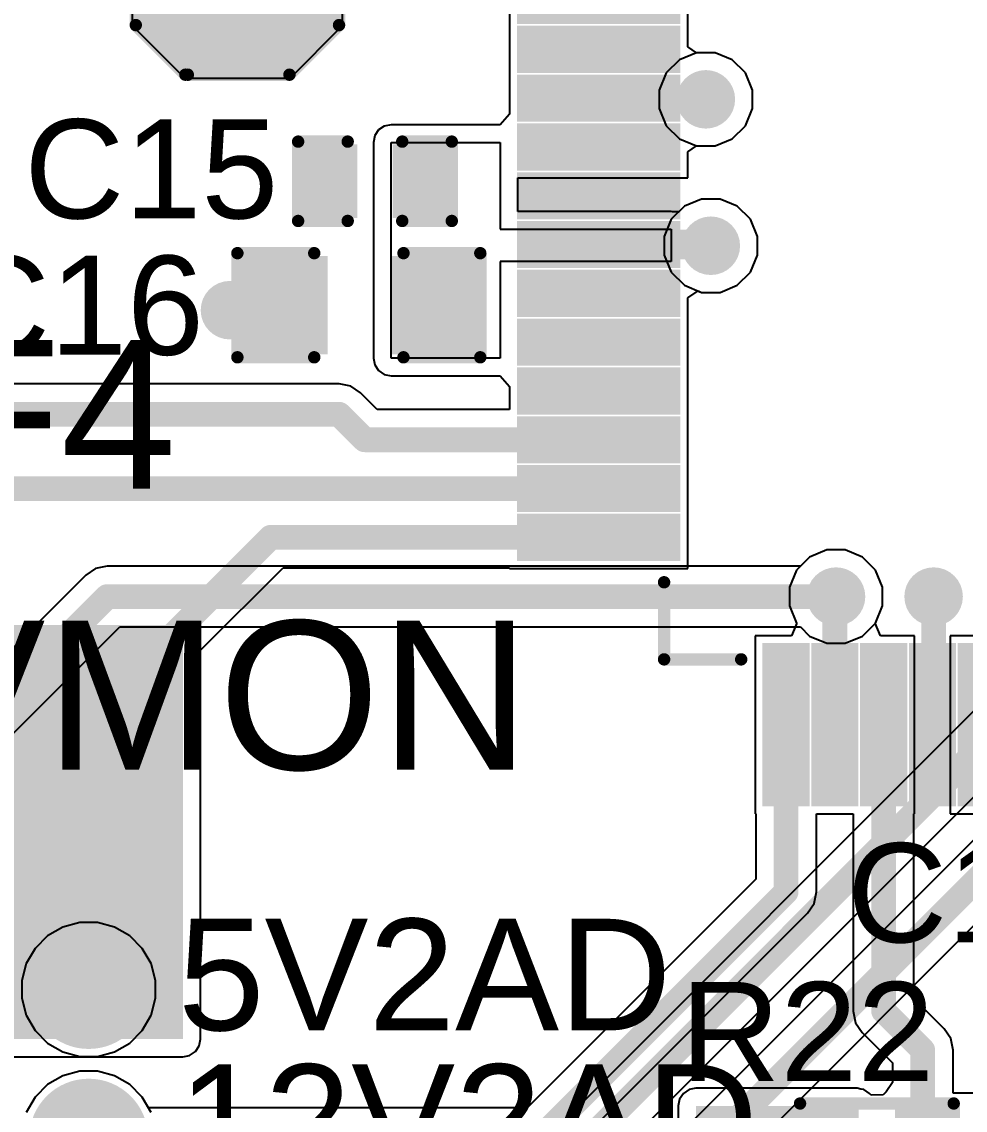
# Model space of a CAD drawing. Header units: millimetres. Extents: x 0 to 215, y 0 to 215.
# Drawn here: x 1.544 to 1.9246, y 1.9713 to 2.4103 of the extents above; entities that cross this region are included whole.
import ezdxf

# ---------------------------------------------------------------- set-up
doc = ezdxf.new("R2010")
doc.units = ezdxf.units.MM
doc.header["$MEASUREMENT"] = 0
for name, color, linetype in [('BottomLayer', 5, 'Continuous'), ('BottomSolder', 6, 'Continuous'), ('MultiLayer', 9, 'Continuous'), ('PadHoleLayer', 156, 'Continuous'), ('TopLayer', 1, 'Continuous'), ('TopOverlay', 2, 'Continuous'), ('TopPaste', 8, 'Continuous'), ('TopSolder', 216, 'Continuous'), ('ViaHoleLayer', 16, 'Continuous')]:
    doc.layers.add(name, color=color, linetype=linetype)
doc.styles.add('Arial', font='', dxfattribs={"height": 0.2})
doc.styles.get('Arial').set_extended_font_data('Arial')

# ---------------------------------------------------------------- blocks, each defined once
blk = doc.blocks.new('64_TQFP__10_10__20')
at = {"layer": 'TopLayer'}
for points in [[(-0.25217, 0.05472), (-0.19429, 0.05472), (-0.19429, 0.0437), (-0.25217, 0.0437)], [(-0.25217, 0.03504), (-0.19429, 0.03504), (-0.19429, 0.02402), (-0.25217, 0.02402)], [(-0.25217, 0.01535), (-0.19429, 0.01535), (-0.19429, 0.00433), (-0.25217, 0.00433)], [(-0.25217, -0.00433), (-0.19429, -0.00433), (-0.19429, -0.01535), (-0.25217, -0.01535)], [(-0.25217, -0.02402), (-0.19429, -0.02402), (-0.19429, -0.03504), (-0.25217, -0.03504)], [(-0.25217, -0.0437), (-0.19429, -0.0437), (-0.19429, -0.05472), (-0.25217, -0.05472)], [(-0.25217, -0.06339), (-0.19429, -0.06339), (-0.19429, -0.07441), (-0.25217, -0.07441)], [(-0.25217, -0.08307), (-0.19429, -0.08307), (-0.19429, -0.09409), (-0.25217, -0.09409)], [(-0.25217, -0.10276), (-0.19429, -0.10276), (-0.19429, -0.11378), (-0.25217, -0.11378)], [(-0.25217, -0.12244), (-0.19429, -0.12244), (-0.19429, -0.13346), (-0.25217, -0.13346)], [(-0.25217, -0.14213), (-0.19429, -0.14213), (-0.19429, -0.15315), (-0.25217, -0.15315)], [(-0.15315, -0.25217), (-0.15315, -0.19429), (-0.14213, -0.19429), (-0.14213, -0.25217)], [(-0.13346, -0.25217), (-0.13346, -0.19429), (-0.12244, -0.19429), (-0.12244, -0.25217)], [(-0.11378, -0.25217), (-0.11378, -0.19429), (-0.10276, -0.19429), (-0.10276, -0.25217)], [(-0.09409, -0.25217), (-0.09409, -0.19429), (-0.08307, -0.19429), (-0.08307, -0.25217)]]:
    blk.add_hatch(color=1, dxfattribs=at).paths.add_polyline_path(points)
at = {"layer": 'TopPaste'}
for points in [[(-0.25217, 0.05472), (-0.19429, 0.05472), (-0.19429, 0.0437), (-0.25217, 0.0437)], [(-0.25217, 0.03504), (-0.19429, 0.03504), (-0.19429, 0.02402), (-0.25217, 0.02402)], [(-0.25217, 0.01535), (-0.19429, 0.01535), (-0.19429, 0.00433), (-0.25217, 0.00433)], [(-0.25217, -0.00433), (-0.19429, -0.00433), (-0.19429, -0.01535), (-0.25217, -0.01535)], [(-0.25217, -0.02402), (-0.19429, -0.02402), (-0.19429, -0.03504), (-0.25217, -0.03504)], [(-0.25217, -0.0437), (-0.19429, -0.0437), (-0.19429, -0.05472), (-0.25217, -0.05472)], [(-0.25217, -0.06339), (-0.19429, -0.06339), (-0.19429, -0.07441), (-0.25217, -0.07441)], [(-0.25217, -0.08307), (-0.19429, -0.08307), (-0.19429, -0.09409), (-0.25217, -0.09409)], [(-0.25217, -0.10276), (-0.19429, -0.10276), (-0.19429, -0.11378), (-0.25217, -0.11378)], [(-0.25217, -0.12244), (-0.19429, -0.12244), (-0.19429, -0.13346), (-0.25217, -0.13346)], [(-0.25217, -0.14213), (-0.19429, -0.14213), (-0.19429, -0.15315), (-0.25217, -0.15315)], [(-0.15315, -0.25217), (-0.15315, -0.19429), (-0.14213, -0.19429), (-0.14213, -0.25217)], [(-0.13346, -0.25217), (-0.13346, -0.19429), (-0.12244, -0.19429), (-0.12244, -0.25217)], [(-0.11378, -0.25217), (-0.11378, -0.19429), (-0.10276, -0.19429), (-0.10276, -0.25217)], [(-0.09409, -0.25217), (-0.09409, -0.19429), (-0.08307, -0.19429), (-0.08307, -0.25217)]]:
    blk.add_hatch(color=8, dxfattribs=at).paths.add_polyline_path(points)
at = {"layer": 'TopSolder'}
for points in [[(-0.25617, 0.07841), (-0.19029, 0.07841), (-0.19029, 0.05939), (-0.25617, 0.05939)], [(-0.25617, 0.05872), (-0.19029, 0.05872), (-0.19029, 0.0397), (-0.25617, 0.0397)], [(-0.25617, 0.03904), (-0.19029, 0.03904), (-0.19029, 0.02002), (-0.25617, 0.02002)], [(-0.25617, 0.01935), (-0.19029, 0.01935), (-0.19029, 0.00033), (-0.25617, 0.00033)], [(-0.25617, -0.00033), (-0.19029, -0.00033), (-0.19029, -0.01935), (-0.25617, -0.01935)], [(-0.25617, -0.02002), (-0.19029, -0.02002), (-0.19029, -0.03904), (-0.25617, -0.03904)], [(-0.25617, -0.0397), (-0.19029, -0.0397), (-0.19029, -0.05872), (-0.25617, -0.05872)], [(-0.25617, -0.05939), (-0.19029, -0.05939), (-0.19029, -0.07841), (-0.25617, -0.07841)], [(-0.25617, -0.07907), (-0.19029, -0.07907), (-0.19029, -0.09809), (-0.25617, -0.09809)], [(-0.25617, -0.09876), (-0.19029, -0.09876), (-0.19029, -0.11778), (-0.25617, -0.11778)], [(-0.25617, -0.11844), (-0.19029, -0.11844), (-0.19029, -0.13746), (-0.25617, -0.13746)], [(-0.25617, -0.13813), (-0.19029, -0.13813), (-0.19029, -0.15715), (-0.25617, -0.15715)], [(-0.15715, -0.25617), (-0.15715, -0.19029), (-0.13813, -0.19029), (-0.13813, -0.25617)], [(-0.13746, -0.25617), (-0.13746, -0.19029), (-0.11844, -0.19029), (-0.11844, -0.25617)], [(-0.11778, -0.25617), (-0.11778, -0.19029), (-0.09876, -0.19029), (-0.09876, -0.25617)], [(-0.09809, -0.25617), (-0.09809, -0.19029), (-0.07907, -0.19029), (-0.07907, -0.25617)], [(-0.07841, -0.25617), (-0.07841, -0.19029), (-0.05939, -0.19029), (-0.05939, -0.25617)]]:
    blk.add_hatch(color=216, dxfattribs=at).paths.add_polyline_path(points)
at = {"layer": 'TopOverlay', "const_width": 0.005}
for points in [[(-0.19685, -0.19685), (-0.19685, -0.16575)], [(-0.19685, -0.19685), (-0.16575, -0.19685)]]:
    blk.add_lwpolyline(points, dxfattribs=at)
at = {"layer": 'TopOverlay', "const_width": 0.0025}
for points in [[(-0.1981, -0.16575, 1), (-0.1956, -0.16575, 1)], [(-0.1981, -0.19685, 1), (-0.1956, -0.19685, 1)], [(-0.1981, -0.19685, 1), (-0.1956, -0.19685, 1)], [(-0.167, -0.19685, 1), (-0.1645, -0.19685, 1)]]:
    blk.add_lwpolyline(points, format="xyb", close=True, dxfattribs=at)
blk = doc.blocks.new('R___0402_59')
at = {"layer": 'TopLayer'}
for points in [[(-0.0275, -0.0125), (-0.0275, 0.0125), (-0.0095, 0.0125), (-0.0095, -0.0125)], [(0.0095, -0.0125), (0.0095, 0.0125), (0.0275, 0.0125), (0.0275, -0.0125)]]:
    blk.add_hatch(color=1, dxfattribs=at).paths.add_polyline_path(points)
at = {"layer": 'TopPaste'}
for points in [[(-0.0275, -0.0125), (-0.0275, 0.0125), (-0.0095, 0.0125), (-0.0095, -0.0125)], [(0.0095, -0.0125), (0.0095, 0.0125), (0.0275, 0.0125), (0.0275, -0.0125)]]:
    blk.add_hatch(color=8, dxfattribs=at).paths.add_polyline_path(points)
at = {"layer": 'TopSolder'}
for points in [[(-0.02967, -0.01467), (-0.02967, 0.01467), (-0.00733, 0.01467), (-0.00733, -0.01467)], [(0.00733, -0.01467), (0.00733, 0.01467), (0.02967, 0.01467), (0.02967, -0.01467)]]:
    blk.add_hatch(color=216, dxfattribs=at).paths.add_polyline_path(points)
at = {"layer": 'TopOverlay'}
for points, const_width in [([(-0.031, -0.016), (-0.031, 0.016)], 0.005), ([(-0.031, 0.016), (0.031, 0.016)], 0.005), ([(0.031, -0.016), (0.031, 0.016)], 0.005), ([(-0.031, -0.016), (0.031, -0.016)], 0.005), ([(-0.032, -0.017), (0.032, -0.017)], 0.000127)]:
    blk.add_lwpolyline(points, dxfattribs=dict(at, const_width=const_width))
for points, const_width in [([(-0.03225, 0.016, 1), (-0.02975, 0.016, 1)], 0.0025), ([(-0.03225, 0.016, 1), (-0.02975, 0.016, 1)], 0.0025), ([(0.02975, 0.016, 1), (0.03225, 0.016, 1)], 0.0025), ([(0.02975, 0.016, 1), (0.03225, 0.016, 1)], 0.0025), ([(-0.03225, -0.016, 1), (-0.02975, -0.016, 1)], 0.0025), ([(-0.03225, -0.016, 1), (-0.02975, -0.016, 1)], 0.0025), ([(-0.03203, -0.017, 1), (-0.03197, -0.017, 1)], 0.0000635), ([(0.02975, -0.016, 1), (0.03225, -0.016, 1)], 0.0025), ([(0.02975, -0.016, 1), (0.03225, -0.016, 1)], 0.0025), ([(0.03197, -0.017, 1), (0.03203, -0.017, 1)], 0.0000635)]:
    blk.add_lwpolyline(points, format="xyb", close=True, dxfattribs=dict(at, const_width=const_width))
blk = doc.blocks.new('T____P______TH_1_8___H_________0_92___109')
at = {"layer": 'BottomLayer'}
h = blk.add_hatch(color=5, dxfattribs=at)
edge = h.paths.add_edge_path()
edge.add_arc((0, 0), 0.02, 0, 360)
at = {"layer": 'BottomSolder'}
h = blk.add_hatch(color=6, dxfattribs=at)
edge = h.paths.add_edge_path()
edge.add_arc((0, 0), 0.024, 0, 360)
at = {"layer": 'MultiLayer'}
h = blk.add_hatch(color=9, dxfattribs=at)
edge = h.paths.add_edge_path()
edge.add_arc((0, 0), 0.02, 0, 360)
at = {"layer": 'PadHoleLayer'}
h = blk.add_hatch(color=156, dxfattribs=at)
edge = h.paths.add_edge_path()
edge.add_arc((0, 0), 0.01, 0, 360)
at = {"layer": 'TopLayer'}
h = blk.add_hatch(color=1, dxfattribs=at)
edge = h.paths.add_edge_path()
edge.add_arc((0, 0), 0.02, 0, 360)
at = {"layer": 'TopSolder'}
h = blk.add_hatch(color=216, dxfattribs=at)
edge = h.paths.add_edge_path()
edge.add_arc((0, 0), 0.024, 0, 360)
blk = doc.blocks.new('T____P______TH_1_8___H_________0_92___117')
at = {"layer": 'BottomLayer'}
h = blk.add_hatch(color=5, dxfattribs=at)
edge = h.paths.add_edge_path()
edge.add_arc((0, 0), 0.02, 0, 360)
at = {"layer": 'BottomSolder'}
h = blk.add_hatch(color=6, dxfattribs=at)
edge = h.paths.add_edge_path()
edge.add_arc((0, 0), 0.024, 0, 360)
at = {"layer": 'MultiLayer'}
h = blk.add_hatch(color=9, dxfattribs=at)
edge = h.paths.add_edge_path()
edge.add_arc((0, 0), 0.02, 0, 360)
at = {"layer": 'PadHoleLayer'}
h = blk.add_hatch(color=156, dxfattribs=at)
edge = h.paths.add_edge_path()
edge.add_arc((0, 0), 0.01, 0, 360)
at = {"layer": 'TopLayer'}
h = blk.add_hatch(color=1, dxfattribs=at)
edge = h.paths.add_edge_path()
edge.add_arc((0, 0), 0.02, 0, 360)
at = {"layer": 'TopSolder'}
h = blk.add_hatch(color=216, dxfattribs=at)
edge = h.paths.add_edge_path()
edge.add_arc((0, 0), 0.024, 0, 360)
blk = doc.blocks.new('T____P______TH_1_8___H_________0_92___126')
at = {"layer": 'BottomLayer'}
blk.add_hatch(color=5, dxfattribs=at).paths.add_polyline_path([(0.01772, 0.03543), (-0.01772, 0.03543), (-0.03543, 0.01772), (-0.03543, -0.01772), (-0.01772, -0.03543), (0.01772, -0.03543), (0.03543, -0.01772), (0.03543, 0.01772)])
at = {"layer": 'BottomSolder'}
blk.add_hatch(color=6, dxfattribs=at).paths.add_polyline_path([(0.01972, 0.03943), (-0.01972, 0.03943), (-0.03943, 0.01972), (-0.03943, -0.01972), (-0.01972, -0.03943), (0.01972, -0.03943), (0.03943, -0.01972), (0.03943, 0.01972)])
at = {"layer": 'MultiLayer'}
blk.add_hatch(color=9, dxfattribs=at).paths.add_polyline_path([(0.01772, 0.03543), (-0.01772, 0.03543), (-0.03543, 0.01772), (-0.03543, -0.01772), (-0.01772, -0.03543), (0.01772, -0.03543), (0.03543, -0.01772), (0.03543, 0.01772)])
at = {"layer": 'PadHoleLayer'}
h = blk.add_hatch(color=156, dxfattribs=at)
edge = h.paths.add_edge_path()
edge.add_arc((0, 0), 0.01811, 0, 360)
at = {"layer": 'TopLayer'}
blk.add_hatch(color=1, dxfattribs=at).paths.add_polyline_path([(0.01772, 0.03543), (-0.01772, 0.03543), (-0.03543, 0.01772), (-0.03543, -0.01772), (-0.01772, -0.03543), (0.01772, -0.03543), (0.03543, -0.01772), (0.03543, 0.01772)])
at = {"layer": 'TopSolder'}
blk.add_hatch(color=216, dxfattribs=at).paths.add_polyline_path([(0.01972, 0.03943), (-0.01972, 0.03943), (-0.03943, 0.01972), (-0.03943, -0.01972), (-0.01972, -0.03943), (0.01972, -0.03943), (0.03943, -0.01972), (0.03943, 0.01972)])
at = {"layer": 'TopOverlay', "const_width": 0.005}
for points in [[(-0.041, 0.021), (-0.02, 0.042)], [(-0.02, 0.042), (0.02, 0.042)], [(0.02, 0.042), (0.041, 0.021)], [(-0.041, -0.021), (-0.041, 0.021)], [(0.041, -0.021), (0.041, 0.021)], [(-0.041, -0.021), (-0.021, -0.041)], [(0.021, -0.041), (0.041, -0.021)], [(-0.02, -0.041), (0.021, -0.041)]]:
    blk.add_lwpolyline(points, dxfattribs=at)
at = {"layer": 'TopOverlay', "const_width": 0.0025}
for points in [[(-0.02125, 0.042, 1), (-0.01875, 0.042, 1)], [(-0.02125, 0.042, 1), (-0.01875, 0.042, 1)], [(0.01875, 0.042, 1), (0.02125, 0.042, 1)], [(0.01875, 0.042, 1), (0.02125, 0.042, 1)], [(-0.04225, 0.021, 1), (-0.03975, 0.021, 1)], [(-0.04225, 0.021, 1), (-0.03975, 0.021, 1)], [(0.03975, 0.021, 1), (0.04225, 0.021, 1)], [(0.03975, 0.021, 1), (0.04225, 0.021, 1)], [(-0.04225, -0.021, 1), (-0.03975, -0.021, 1)], [(-0.04225, -0.021, 1), (-0.03975, -0.021, 1)], [(0.03975, -0.021, 1), (0.04225, -0.021, 1)], [(0.03975, -0.021, 1), (0.04225, -0.021, 1)], [(-0.02225, -0.041, 1), (-0.01975, -0.041, 1)], [(-0.02125, -0.041, 1), (-0.01875, -0.041, 1)], [(0.01975, -0.041, 1), (0.02225, -0.041, 1)], [(0.01975, -0.041, 1), (0.02225, -0.041, 1)]]:
    blk.add_lwpolyline(points, format="xyb", close=True, dxfattribs=at)
blk = doc.blocks.new('C___0603_190')
at = {"layer": 'TopLayer'}
for points in [[(-0.015, 0.0175), (-0.015, -0.0175), (-0.045, -0.0175), (-0.045, 0.0175)], [(0.045, 0.0175), (0.045, -0.0175), (0.015, -0.0175), (0.015, 0.0175)]]:
    blk.add_hatch(color=1, dxfattribs=at).paths.add_polyline_path(points)
at = {"layer": 'TopPaste'}
for points in [[(-0.015, 0.0175), (-0.015, -0.0175), (-0.045, -0.0175), (-0.045, 0.0175)], [(0.045, 0.0175), (0.045, -0.0175), (0.015, -0.0175), (0.015, 0.0175)]]:
    blk.add_hatch(color=8, dxfattribs=at).paths.add_polyline_path(points)
at = {"layer": 'TopSolder'}
for points in [[(-0.01264, 0.01986), (-0.01264, -0.01986), (-0.04736, -0.01986), (-0.04736, 0.01986)], [(0.04736, 0.01986), (0.04736, -0.01986), (0.01264, -0.01986), (0.01264, 0.01986)]]:
    blk.add_hatch(color=216, dxfattribs=at).paths.add_polyline_path(points)
at = {"layer": 'TopOverlay', "const_width": 0.005}
for points in [[(-0.049, 0.021), (-0.049, -0.021)], [(-0.018, 0.021), (-0.049, 0.021)], [(0.049, 0.021), (0.018, 0.021)], [(0.049, 0.021), (0.049, -0.021)], [(-0.018, -0.021), (-0.049, -0.021)], [(0.049, -0.021), (0.018, -0.021)]]:
    blk.add_lwpolyline(points, dxfattribs=at)
at = {"layer": 'TopOverlay', "const_width": 0.0025}
for points in [[(-0.05025, 0.021, 1), (-0.04775, 0.021, 1)], [(-0.05025, 0.021, 1), (-0.04775, 0.021, 1)], [(-0.01925, 0.021, 1), (-0.01675, 0.021, 1)], [(0.01675, 0.021, 1), (0.01925, 0.021, 1)], [(0.04775, 0.021, 1), (0.05025, 0.021, 1)], [(0.04775, 0.021, 1), (0.05025, 0.021, 1)], [(-0.05025, -0.021, 1), (-0.04775, -0.021, 1)], [(-0.05025, -0.021, 1), (-0.04775, -0.021, 1)], [(-0.01925, -0.021, 1), (-0.01675, -0.021, 1)], [(0.01675, -0.021, 1), (0.01925, -0.021, 1)], [(0.04775, -0.021, 1), (0.05025, -0.021, 1)], [(0.04775, -0.021, 1), (0.05025, -0.021, 1)]]:
    blk.add_lwpolyline(points, format="xyb", close=True, dxfattribs=at)
blk = doc.blocks.new('C___0402_191')
at = {"layer": 'TopLayer'}
for points in [[(-0.0275, -0.0125), (-0.0275, 0.0125), (-0.0095, 0.0125), (-0.0095, -0.0125)], [(0.0095, -0.0125), (0.0095, 0.0125), (0.0275, 0.0125), (0.0275, -0.0125)]]:
    blk.add_hatch(color=1, dxfattribs=at).paths.add_polyline_path(points)
at = {"layer": 'TopPaste'}
for points in [[(-0.0275, -0.0125), (-0.0275, 0.0125), (-0.0095, 0.0125), (-0.0095, -0.0125)], [(0.0095, -0.0125), (0.0095, 0.0125), (0.0275, 0.0125), (0.0275, -0.0125)]]:
    blk.add_hatch(color=8, dxfattribs=at).paths.add_polyline_path(points)
at = {"layer": 'TopSolder'}
for points in [[(-0.02986, -0.01486), (-0.02986, 0.01486), (-0.00714, 0.01486), (-0.00714, -0.01486)], [(0.00714, -0.01486), (0.00714, 0.01486), (0.02986, 0.01486), (0.02986, -0.01486)]]:
    blk.add_hatch(color=216, dxfattribs=at).paths.add_polyline_path(points)
at = {"layer": 'TopOverlay', "const_width": 0.005}
for points in [[(-0.031, 0.016), (-0.031, -0.016)], [(-0.011, 0.016), (-0.031, 0.016)], [(0.031, 0.016), (0.011, 0.016)], [(0.031, 0.016), (0.031, -0.016)], [(-0.011, -0.016), (-0.031, -0.016)], [(0.031, -0.016), (0.011, -0.016)]]:
    blk.add_lwpolyline(points, dxfattribs=at)
at = {"layer": 'TopOverlay', "const_width": 0.0025}
for points in [[(-0.03225, 0.016, 1), (-0.02975, 0.016, 1)], [(-0.03225, 0.016, 1), (-0.02975, 0.016, 1)], [(-0.01225, 0.016, 1), (-0.00975, 0.016, 1)], [(0.00975, 0.016, 1), (0.01225, 0.016, 1)], [(0.02975, 0.016, 1), (0.03225, 0.016, 1)], [(0.02975, 0.016, 1), (0.03225, 0.016, 1)], [(-0.03225, -0.016, 1), (-0.02975, -0.016, 1)], [(-0.03225, -0.016, 1), (-0.02975, -0.016, 1)], [(-0.01225, -0.016, 1), (-0.00975, -0.016, 1)], [(0.00975, -0.016, 1), (0.01225, -0.016, 1)], [(0.02975, -0.016, 1), (0.03225, -0.016, 1)], [(0.02975, -0.016, 1), (0.03225, -0.016, 1)]]:
    blk.add_lwpolyline(points, format="xyb", close=True, dxfattribs=at)

msp = doc.modelspace()

# ---------------------------------------------------------------- hatches: boundary and pattern name
at = {"layer": 'BottomLayer'}
h = msp.add_hatch(color=5, dxfattribs=at)
edge = h.paths.add_edge_path()
edge.add_arc((1.82, 2.37906), 0.01181, 0, 360)
h = msp.add_hatch(color=5, dxfattribs=at)
edge = h.paths.add_edge_path()
edge.add_arc((1.822, 2.32), 0.01181, 0, 360)
h = msp.add_hatch(color=5, dxfattribs=at)
edge = h.paths.add_edge_path()
edge.add_arc((1.628, 2.294), 0.01181, 0, 360)
h = msp.add_hatch(color=5, dxfattribs=at)
edge = h.paths.add_edge_path()
edge.add_arc((1.87252, 2.17847), 0.01181, 0, 360)
h = msp.add_hatch(color=5, dxfattribs=at)
edge = h.paths.add_edge_path()
edge.add_arc((1.91189, 2.17847), 0.01181, 0, 360)
at = {"layer": 'TopLayer'}
h = msp.add_hatch(color=1, dxfattribs=at)
edge = h.paths.add_edge_path()
edge.add_arc((1.82, 2.37906), 0.01181, 0, 360)
h = msp.add_hatch(color=1, dxfattribs=at)
edge = h.paths.add_edge_path()
edge.add_arc((1.822, 2.32), 0.01181, 0, 360)
h = msp.add_hatch(color=1, dxfattribs=at)
edge = h.paths.add_edge_path()
edge.add_arc((1.628, 2.294), 0.01181, 0, 360)
h = msp.add_hatch(color=1, dxfattribs=at)
edge = h.paths.add_edge_path()
edge.add_arc((1.87252, 2.17847), 0.01181, 0, 360)
h = msp.add_hatch(color=1, dxfattribs=at)
edge = h.paths.add_edge_path()
edge.add_arc((1.91189, 2.17847), 0.01181, 0, 360)
for points in [[(1.352, 2), (1.609, 2), (1.609, 2.167), (1.352, 2.167)], [(1.816, 1.757), (1.881, 1.757), (1.881, 1.973), (1.816, 1.973)]]:
    msp.add_hatch(color=1, dxfattribs=at).paths.add_polyline_path(points)
at = {"layer": 'ViaHoleLayer'}
h = msp.add_hatch(color=16, dxfattribs=at)
edge = h.paths.add_edge_path()
edge.add_arc((1.82, 2.37906), 0.00591, 0, 360)
h = msp.add_hatch(color=16, dxfattribs=at)
edge = h.paths.add_edge_path()
edge.add_arc((1.822, 2.32), 0.00591, 0, 360)
h = msp.add_hatch(color=16, dxfattribs=at)
edge = h.paths.add_edge_path()
edge.add_arc((1.628, 2.294), 0.00591, 0, 360)
h = msp.add_hatch(color=16, dxfattribs=at)
edge = h.paths.add_edge_path()
edge.add_arc((1.87252, 2.17847), 0.00591, 0, 360)
h = msp.add_hatch(color=16, dxfattribs=at)
edge = h.paths.add_edge_path()
edge.add_arc((1.91189, 2.17847), 0.00591, 0, 360)

# ---------------------------------------------------------------- linework, layer by layer
at = {"layer": 'BottomLayer'}
for p, q in [((1.58857, 2.45122), (1.58857, 2.40878)), ((1.67343, 2.40878), (1.67343, 2.45122)), ((1.58857, 2.40878), (1.60978, 2.38757)), ((1.65222, 2.38757), (1.67343, 2.40878)), ((1.81626, 2.39787), (1.80934, 2.395)), ((1.82374, 2.39787), (1.81626, 2.39787)), ((1.83066, 2.395), (1.82374, 2.39787)), ((1.80934, 2.395), (1.80405, 2.38971)), ((1.83595, 2.38971), (1.83066, 2.395)), ((1.80405, 2.38971), (1.80119, 2.3828)), ((1.83881, 2.3828), (1.83595, 2.38971)), ((1.60978, 2.38757), (1.65222, 2.38757)), ((1.80119, 2.3828), (1.80119, 2.37531)), ((1.83881, 2.37531), (1.83881, 2.3828)), ((1.80119, 2.37531), (1.80405, 2.3684)), ((1.83595, 2.3684), (1.83881, 2.37531)), ((1.80405, 2.3684), (1.80934, 2.36311)), ((1.83066, 2.36311), (1.83595, 2.3684)), ((1.80934, 2.36311), (1.81626, 2.36024)), ((1.82374, 2.36024), (1.83066, 2.36311)), ((1.81626, 2.36024), (1.82374, 2.36024)), ((1.81134, 2.33595), (1.80605, 2.33066)), ((1.81826, 2.33881), (1.81134, 2.33595)), ((1.82574, 2.33881), (1.81826, 2.33881)), ((1.83266, 2.33595), (1.82574, 2.33881)), ((1.83795, 2.33066), (1.83266, 2.33595)), ((1.80605, 2.33066), (1.80319, 2.32374)), ((1.84081, 2.32374), (1.83795, 2.33066)), ((1.80319, 2.32374), (1.80319, 2.31626)), ((1.84081, 2.31626), (1.84081, 2.32374)), ((1.80319, 2.31626), (1.80605, 2.30934)), ((1.83795, 2.30934), (1.84081, 2.31626)), ((1.80605, 2.30934), (1.81134, 2.30405)), ((1.83266, 2.30405), (1.83795, 2.30934)), ((1.81134, 2.30405), (1.81826, 2.30119)), ((1.81826, 2.30119), (1.82574, 2.30119)), ((1.82574, 2.30119), (1.83266, 2.30405)), ((1.86878, 2.19728), (1.86186, 2.19442)), ((1.87626, 2.19728), (1.86878, 2.19728)), ((1.88318, 2.19442), (1.87626, 2.19728)), ((1.86186, 2.19442), (1.85815, 2.19071)), ((1.88847, 2.18913), (1.88318, 2.19442)), ((1.56982, 2.18712), (1.51735, 2.13465)), ((1.57379, 2.18978), (1.56982, 2.18712)), ((1.57847, 2.19071), (1.57379, 2.18978)), ((1.85815, 2.19071), (1.57847, 2.19071)), ((1.89133, 2.18221), (1.88847, 2.18913)), ((1.89133, 2.17473), (1.89133, 2.18221)), ((1.97219, 2.17649), (1.70793, 1.91224)), ((1.88847, 2.16782), (1.89133, 2.17473)), ((1.53824, 2.12093), (1.58354, 2.16624)), ((1.58354, 2.16624), (1.85815, 2.16624)), ((1.85815, 2.16624), (1.86186, 2.16253)), ((1.88318, 2.16253), (1.88847, 2.16782)), ((1.86186, 2.16253), (1.86878, 2.15966)), ((1.87626, 2.15966), (1.88318, 2.16253)), ((1.72165, 1.89135), (1.98949, 2.15919)), ((1.86878, 2.15966), (1.87626, 2.15966)), ((1.93535, 2.08765), (1.69993, 1.85224)), ((1.71365, 1.83135), (1.94907, 2.06676)), ((1.56745, 2.047), (1.56058, 2.04516)), ((1.57455, 2.047), (1.56745, 2.047)), ((1.58142, 2.04516), (1.57455, 2.047)), ((1.56058, 2.04516), (1.55442, 2.04161)), ((1.58758, 2.04161), (1.58142, 2.04516)), ((1.55442, 2.04161), (1.54939, 2.03658)), ((1.59261, 2.03658), (1.58758, 2.04161)), ((1.54939, 2.03658), (1.54584, 2.03042)), ((1.59616, 2.03042), (1.59261, 2.03658)), ((1.54584, 2.03042), (1.544, 2.02355)), ((1.598, 2.02355), (1.59616, 2.03042)), ((1.544, 2.02355), (1.544, 2.01645)), ((1.598, 2.01645), (1.598, 2.02355)), ((1.544, 2.01645), (1.54584, 2.00958)), ((1.59616, 2.00958), (1.598, 2.01645)), ((1.54584, 2.00958), (1.54939, 2.00342)), ((1.59261, 2.00342), (1.59616, 2.00958)), ((1.54939, 2.00342), (1.55442, 1.99839)), ((1.58758, 1.99839), (1.59261, 2.00342)), ((1.55442, 1.99839), (1.56058, 1.99484)), ((1.58142, 1.99484), (1.58758, 1.99839)), ((1.56058, 1.99484), (1.56745, 1.993)), ((1.57455, 1.993), (1.58142, 1.99484)), ((1.56745, 1.993), (1.57455, 1.993)), ((1.56058, 1.98516), (1.55442, 1.98161)), ((1.56745, 1.987), (1.56058, 1.98516)), ((1.57455, 1.987), (1.56745, 1.987)), ((1.58142, 1.98516), (1.57455, 1.987)), ((1.58758, 1.98161), (1.58142, 1.98516)), ((1.55442, 1.98161), (1.54939, 1.97658)), ((1.59261, 1.97658), (1.58758, 1.98161)), ((1.54939, 1.97658), (1.54584, 1.97042)), ((1.59616, 1.97042), (1.59261, 1.97658))]:
    msp.add_line(p, q, dxfattribs=at)
at = {"layer": 'BottomLayer', "const_width": 0.01}
for points in [[(1.526, 2.126), (1.57847, 2.17847)], [(1.57847, 2.17847), (1.87252, 2.17847)], [(1.713, 1.9), (1.991, 2.178)], [(1.705, 1.84), (1.944, 2.079)]]:
    msp.add_lwpolyline(points, dxfattribs=at)
at = {"layer": 'BottomLayer', "const_width": 0.005}
for points in [[(1.57597, 2.17847, 1), (1.58097, 2.17847, 1)], [(1.57597, 2.17847, 1), (1.58097, 2.17847, 1)], [(1.87002, 2.17847, 1), (1.87502, 2.17847, 1)]]:
    msp.add_lwpolyline(points, format="xyb", close=True, dxfattribs=at)
at = {"layer": 'TopLayer'}
for p, q in [((1.58857, 2.45122), (1.58857, 2.40878)), ((1.74083, 2.42737), (1.74083, 2.40639)), ((1.81271, 2.40024), (1.81271, 2.42607)), ((1.67343, 2.40878), (1.67343, 2.41778)), ((1.58857, 2.40878), (1.60978, 2.38757)), ((1.65222, 2.38757), (1.67343, 2.40878)), ((1.74083, 2.40639), (1.74083, 2.3731)), ((1.81626, 2.39787), (1.81271, 2.40024)), ((1.82374, 2.39787), (1.81626, 2.39787)), ((1.83066, 2.395), (1.82374, 2.39787)), ((1.83595, 2.38971), (1.83066, 2.395)), ((1.83881, 2.3828), (1.83595, 2.38971)), ((1.60978, 2.38757), (1.65222, 2.38757)), ((1.83881, 2.37531), (1.83881, 2.3828)), ((1.74083, 2.3731), (1.737, 2.36882)), ((1.83595, 2.3684), (1.83881, 2.37531)), ((1.68795, 2.36673), (1.68641, 2.36442)), ((1.69027, 2.36828), (1.68795, 2.36673)), ((1.693, 2.36882), (1.69027, 2.36828)), ((1.737, 2.36882), (1.693, 2.36882)), ((1.83066, 2.36311), (1.83595, 2.3684)), ((1.68641, 2.36442), (1.68586, 2.36169)), ((1.82374, 2.36024), (1.83066, 2.36311)), ((1.68586, 2.36169), (1.68586, 2.27468)), ((1.693, 2.27468), (1.693, 2.36169)), ((1.693, 2.36169), (1.737, 2.36169)), ((1.737, 2.36169), (1.737, 2.32668)), ((1.81271, 2.35787), (1.81626, 2.36024)), ((1.81271, 2.34733), (1.81271, 2.35787)), ((1.81626, 2.36024), (1.82374, 2.36024)), ((1.74414, 2.33382), (1.74414, 2.34733)), ((1.74414, 2.34733), (1.81271, 2.34733)), ((1.81134, 2.33595), (1.80912, 2.33373)), ((1.81826, 2.33881), (1.81134, 2.33595)), ((1.82574, 2.33881), (1.81826, 2.33881)), ((1.83266, 2.33595), (1.82574, 2.33881)), ((1.83795, 2.33066), (1.83266, 2.33595)), ((1.806, 2.33382), (1.74414, 2.33382)), ((1.80648, 2.33373), (1.806, 2.33382)), ((1.80912, 2.33373), (1.80648, 2.33373)), ((1.84081, 2.32374), (1.83795, 2.33066)), ((1.737, 2.32668), (1.806, 2.32668)), ((1.806, 2.32668), (1.806, 2.31368)), ((1.84081, 2.31626), (1.84081, 2.32374)), ((1.83795, 2.30934), (1.84081, 2.31626)), ((1.806, 2.31368), (1.737, 2.31368)), ((1.737, 2.31368), (1.737, 2.27468)), ((1.83266, 2.30405), (1.83795, 2.30934)), ((1.81271, 2.29899), (1.81687, 2.30177)), ((1.81687, 2.30177), (1.81826, 2.30119)), ((1.81826, 2.30119), (1.82574, 2.30119)), ((1.82574, 2.30119), (1.83266, 2.30405)), ((1.81271, 2.24891), (1.81271, 2.29899)), ((1.68586, 2.27468), (1.68641, 2.27195)), ((1.737, 2.27468), (1.693, 2.27468)), ((1.68641, 2.27195), (1.68795, 2.26964)), ((1.68795, 2.26964), (1.69027, 2.26809)), ((1.69027, 2.26809), (1.693, 2.26755)), ((1.693, 2.26755), (1.737, 2.26755)), ((1.737, 2.26755), (1.74083, 2.26327)), ((1.67206, 2.26424), (1.44143, 2.26424)), ((1.67674, 2.2633), (1.67206, 2.26424)), ((1.68071, 2.26065), (1.67674, 2.2633)), ((1.74083, 2.26327), (1.74083, 2.25397)), ((1.6874, 2.25397), (1.68071, 2.26065)), ((1.74083, 2.25397), (1.6874, 2.25397)), ((1.81271, 2.20954), (1.81271, 2.24891)), ((1.81271, 2.18985), (1.81271, 2.20954)), ((1.86878, 2.19728), (1.86186, 2.19442)), ((1.87626, 2.19728), (1.86878, 2.19728)), ((1.88318, 2.19442), (1.87626, 2.19728)), ((1.86186, 2.19442), (1.85657, 2.18913)), ((1.88847, 2.18913), (1.88318, 2.19442)), ((1.61614, 2.15683), (1.64943, 2.19013)), ((1.64943, 2.19013), (1.74083, 2.19013)), ((1.74083, 2.19013), (1.74083, 2.18985)), ((1.74083, 2.18985), (1.81271, 2.18985)), ((1.85657, 2.18913), (1.85371, 2.18221)), ((1.89133, 2.18221), (1.88847, 2.18913)), ((1.85371, 2.18221), (1.85371, 2.17473)), ((1.89133, 2.17473), (1.89133, 2.18221)), ((1.85371, 2.17473), (1.85657, 2.16782)), ((1.88847, 2.16782), (1.89133, 2.17473)), ((1.85668, 2.16771), (1.85461, 2.16271)), ((1.85657, 2.16782), (1.85668, 2.16771)), ((1.88836, 2.16771), (1.88847, 2.16782)), ((1.89043, 2.16271), (1.88836, 2.16771)), ((1.85461, 2.16271), (1.83985, 2.16271)), ((1.83985, 2.16271), (1.83985, 2.09083)), ((1.90424, 2.16271), (1.89043, 2.16271)), ((1.90424, 2.09083), (1.90424, 2.16271)), ((1.97262, 2.16271), (1.91859, 2.16271)), ((1.91859, 2.16271), (1.91859, 2.09083)), ((1.61614, 2), (1.61614, 2.15683)), ((1.83985, 2.09083), (1.84013, 2.09083)), ((1.84013, 2.09083), (1.84013, 2.06443)), ((1.8646, 2.05936), (1.8646, 2.09083)), ((1.8646, 2.09083), (1.8795, 2.09083)), ((1.8795, 2.09083), (1.8795, 2.01127)), ((1.90397, 2.01634), (1.90397, 2.09083)), ((1.90397, 2.09083), (1.90424, 2.09083)), ((1.91859, 2.09083), (2.00267, 2.09083)), ((1.84013, 2.06443), (1.74793, 1.97224)), ((1.86367, 2.05468), (1.8646, 2.05936)), ((1.76165, 1.95135), (1.86101, 2.05071)), ((1.86101, 2.05071), (1.86367, 2.05468)), ((1.91615, 2.00415), (1.90397, 2.01634)), ((1.8795, 2.01127), (1.88043, 2.00659)), ((1.88043, 2.00659), (1.88308, 2.00262)), ((1.88308, 2.00262), (1.89526, 1.99043)), ((1.9188, 2.00018), (1.91615, 2.00415)), ((1.61559, 1.99727), (1.61614, 2)), ((1.91974, 1.9955), (1.9188, 2.00018)), ((1.609, 1.99286), (1.61173, 1.99341)), ((1.61173, 1.99341), (1.61405, 1.99495)), ((1.61405, 1.99495), (1.61559, 1.99727)), ((1.91974, 1.97814), (1.91974, 1.9955)), ((1.352, 1.99286), (1.609, 1.99286)), ((1.89526, 1.99043), (1.89526, 1.98244)), ((1.56058, 1.98516), (1.55442, 1.98161)), ((1.56745, 1.987), (1.56058, 1.98516)), ((1.57455, 1.987), (1.56745, 1.987)), ((1.58142, 1.98516), (1.57455, 1.987)), ((1.58758, 1.98161), (1.58142, 1.98516)), ((1.55442, 1.98161), (1.54939, 1.97658)), ((1.59261, 1.97658), (1.58758, 1.98161)), ((1.89526, 1.98244), (1.89281, 1.97877)), ((1.54939, 1.97658), (1.54584, 1.97042)), ((1.59511, 1.97224), (1.59261, 1.97658)), ((1.81095, 1.97805), (1.80941, 1.97573)), ((1.81327, 1.97959), (1.81095, 1.97805)), ((1.816, 1.98014), (1.81327, 1.97959)), ((1.881, 1.98014), (1.816, 1.98014)), ((1.88247, 1.97984), (1.881, 1.98014)), ((1.88373, 1.97959), (1.88247, 1.97984)), ((1.88605, 1.97805), (1.88373, 1.97959)), ((1.88373, 1.97959), (1.88373, 1.97959)), ((1.88623, 1.97782), (1.88605, 1.97805)), ((1.8865, 1.9775), (1.88623, 1.97782)), ((1.88663, 1.97737), (1.8865, 1.9775)), ((1.8865, 1.9775), (1.8865, 1.9775)), ((1.8915, 1.9775), (1.88663, 1.97737)), ((1.89281, 1.97877), (1.8915, 1.9775)), ((1.981, 1.97814), (1.91974, 1.97814)), ((1.74793, 1.97224), (1.59511, 1.97224)), ((1.80941, 1.97573), (1.80886, 1.973)), ((1.80886, 1.973), (1.80886, 1.757))]:
    msp.add_line(p, q, dxfattribs=at)
for points, const_width in [([(1.77677, 2.37953), (1.81953, 2.37953)], 0.01), ([(1.77677, 2.32047), (1.82153, 2.32047)], 0.012), ([(1.82153, 2.32047), (1.822, 2.32)], 0.012), ([(1.399, 2.252), (1.67206, 2.252)], 0.01), ([(1.67206, 2.252), (1.68233, 2.24173)], 0.01), ([(1.68233, 2.24173), (1.77677, 2.24173)], 0.01), ([(1.47405, 2.22205), (1.77677, 2.22205)], 0.01), ([(1.557, 2.115), (1.64436, 2.20236)], 0.01), ([(1.64436, 2.20236), (1.77677, 2.20236)], 0.01), ([(1.87205, 2.12677), (1.87205, 2.178)], 0.01), ([(1.91189, 2.12724), (1.91189, 2.17847)], 0.01), ([(1.85236, 2.05936), (1.85236, 2.12677)], 0.01), ([(1.89173, 2.01127), (1.89173, 2.12677)], 0.01), ([(1.557, 2.097), (1.557, 2.115)], 0.01), ([(1.753, 1.96), (1.85236, 2.05936)], 0.01), ([(1.89173, 2.01127), (1.9075, 1.9955)], 0.01), ([(1.9075, 1.958), (1.9075, 1.9955)], 0.01)]:
    msp.add_lwpolyline(points, dxfattribs=dict(at, const_width=const_width))
for points, const_width in [([(1.77427, 2.37953, 1), (1.77927, 2.37953, 1)], 0.005), ([(1.81703, 2.37953, 1), (1.82203, 2.37953, 1)], 0.005), ([(1.77377, 2.32047, 1), (1.77977, 2.32047, 1)], 0.006), ([(1.81853, 2.32047, 1), (1.82453, 2.32047, 1)], 0.006), ([(1.81853, 2.32047, 1), (1.82453, 2.32047, 1)], 0.006), ([(1.819, 2.32, 1), (1.825, 2.32, 1)], 0.006), ([(1.66956, 2.252, 1), (1.67456, 2.252, 1)], 0.005), ([(1.66956, 2.252, 1), (1.67456, 2.252, 1)], 0.005), ([(1.67983, 2.24173, 1), (1.68483, 2.24173, 1)], 0.005), ([(1.67983, 2.24173, 1), (1.68483, 2.24173, 1)], 0.005), ([(1.77427, 2.24173, 1), (1.77927, 2.24173, 1)], 0.005), ([(1.77427, 2.22205, 1), (1.77927, 2.22205, 1)], 0.005), ([(1.64186, 2.20236, 1), (1.64686, 2.20236, 1)], 0.005), ([(1.64186, 2.20236, 1), (1.64686, 2.20236, 1)], 0.005), ([(1.77427, 2.20236, 1), (1.77927, 2.20236, 1)], 0.005), ([(1.86955, 2.178, 1), (1.87455, 2.178, 1)], 0.005), ([(1.90939, 2.17847, 1), (1.91439, 2.17847, 1)], 0.005), ([(1.84986, 2.12677, 1), (1.85486, 2.12677, 1)], 0.005), ([(1.86955, 2.12677, 1), (1.87455, 2.12677, 1)], 0.005), ([(1.88923, 2.12677, 1), (1.89423, 2.12677, 1)], 0.005), ([(1.90939, 2.12724, 1), (1.91439, 2.12724, 1)], 0.005), ([(1.5545, 2.115, 1), (1.5595, 2.115, 1)], 0.005), ([(1.5545, 2.115, 1), (1.5595, 2.115, 1)], 0.005), ([(1.5545, 2.097, 1), (1.5595, 2.097, 1)], 0.005), ([(1.84986, 2.05936, 1), (1.85486, 2.05936, 1)], 0.005), ([(1.84986, 2.05936, 1), (1.85486, 2.05936, 1)], 0.005), ([(1.88923, 2.01127, 1), (1.89423, 2.01127, 1)], 0.005), ([(1.88923, 2.01127, 1), (1.89423, 2.01127, 1)], 0.005), ([(1.905, 1.9955, 1), (1.91, 1.9955, 1)], 0.005), ([(1.905, 1.9955, 1), (1.91, 1.9955, 1)], 0.005)]:
    msp.add_lwpolyline(points, format="xyb", close=True, dxfattribs=dict(at, const_width=const_width))

# ---------------------------------------------------------------- block references
for name, p in [('64_TQFP__10_10__20', (2, 2.35)), ('T____P______TH_1_8___H_________0_92___126', (1.631, 2.43)), ('T____P______TH_1_8___H_________0_92___117', (1.571, 2.02)), ('T____P______TH_1_8___H_________0_92___109', (1.571, 1.96)), ('R___0402_59', (1.889, 1.958))]:
    msp.add_blockref(name, p)
at = {"rotation": 180}
for name, p in [('C___0402_191', (1.6865, 2.346)), ('C___0603_190', (1.68, 2.296))]:
    msp.add_blockref(name, p, dxfattribs=at)

# ---------------------------------------------------------------- texts
at = {"layer": 'TopOverlay', "style": 'Arial'}
for s, height, p in [('C15', 0.04, (1.54502, 2.33101)), ('C16', 0.04, (1.51502, 2.27601)), ('RF4', 0.06, (1.448, 2.222)), ('5VMON', 0.06, (1.451, 2.1087)), ('C17', 0.04, (1.87702, 2.03901)), ('5V2AD', 0.045, (1.607, 2.00353)), ('R22', 0.04, (1.80968, 1.98301)), ('12V2AD', 0.045, (1.607, 1.94478))]:
    msp.add_text(s, height=height, dxfattribs=at).set_placement(p)

doc.saveas('drawing.dxf')
